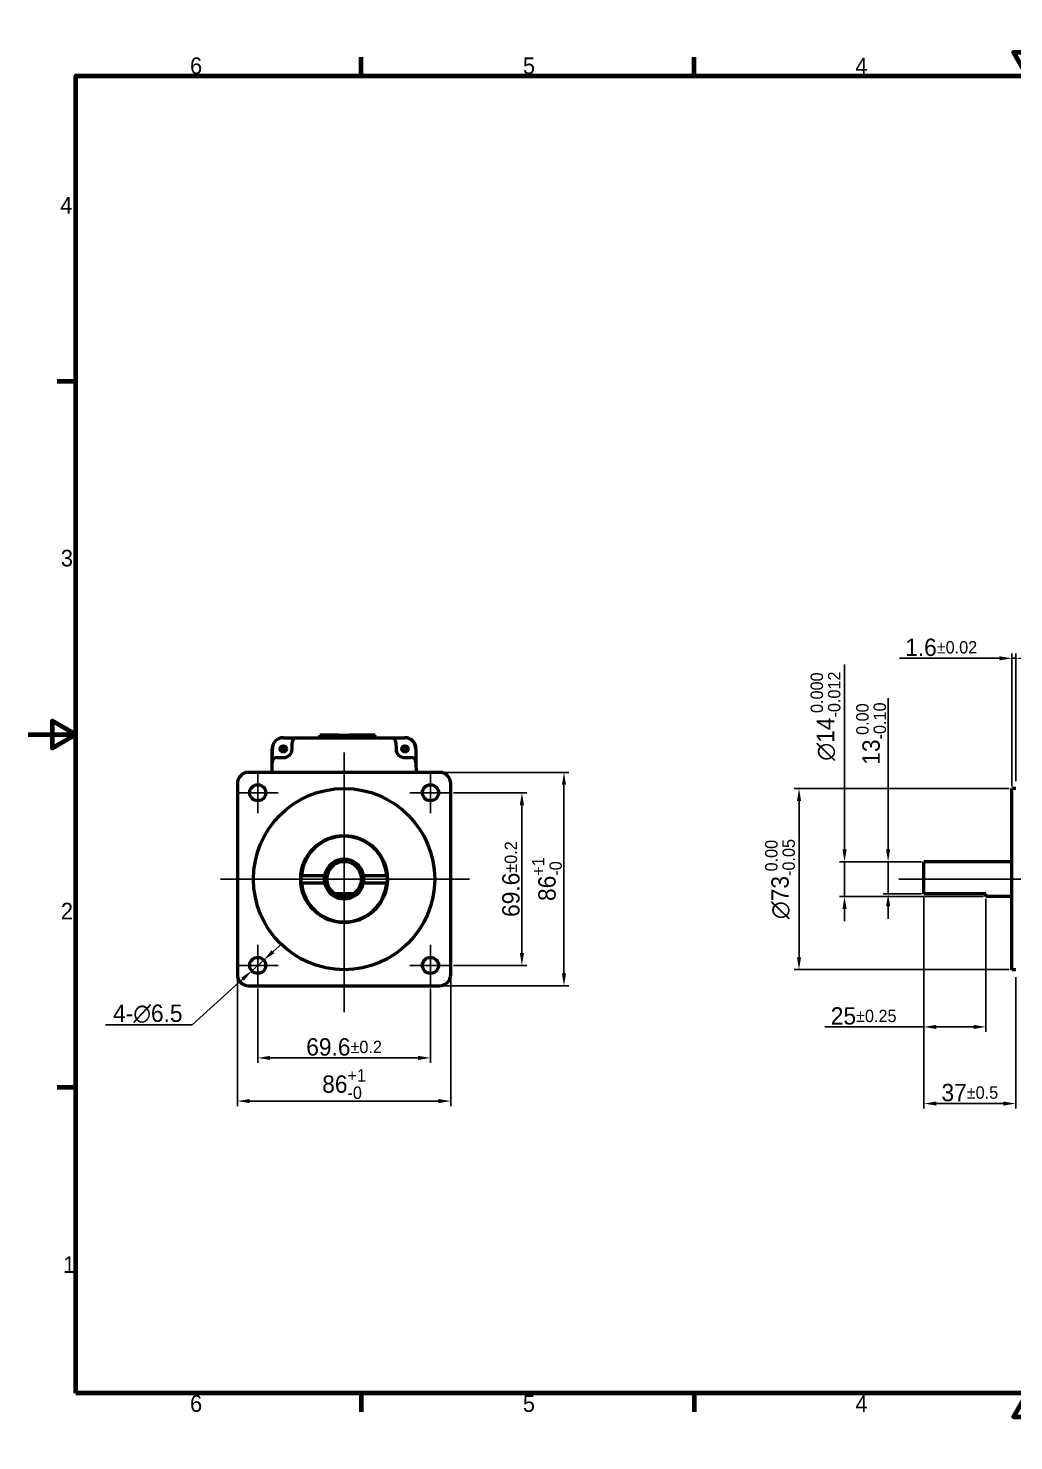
# Model space of a CAD drawing. Header units: millimetres. Extents: x 872 to 2958, y -144 to 589.
# Drawn here: x 872 to 1269, y 19 to 589 of the extents above; entities that cross this region are included whole.
import ezdxf

# ---------------------------------------------------------------- set-up
doc = ezdxf.new("R2010")
doc.units = ezdxf.units.MM
doc.header["$LTSCALE"] = 2
doc.layers.get('0').update_dxf_attribs({"lineweight": 25})
for name, color, linetype, lineweight in [('경계(ISO)', 7, 'Continuous', 70), ('외형선(ISO)', 7, 'Continuous', 50), ('중심 표식(ISO)', 7, 'Continuous', 25), ('중심선(ISO)', 7, 'Continuous', 25), ('치수(ISO)', 7, 'Continuous', 25)]:
    doc.layers.add(name, color=color, linetype=linetype, lineweight=lineweight)
doc.styles.get("Standard").update_dxf_attribs({"font": ''})
doc.styles.add('레이블 텍스트 (ISO)', font='')
doc.styles.get('Standard').set_extended_font_data('Gulim')
doc.styles.get('레이블 텍스트 (ISO)').set_extended_font_data('Gulim')
doc.dimstyles.new('기본값 (ISO)', dxfattribs={"dimscale": 2, "dimtxt": 3.5, "dimasz": 2.5, "dimexe": 1, "dimexo": 0.5, "dimgap": 0.4, "dimtad": 1, "dimdsep": 46, "dimtxsty": '레이블 텍스트 (ISO)', "dimcen": 0.09, "dimdle": 10, "dimclrd": 256, "dimclre": 256, "dimclrt": 6, "dimazin": 2, "dimtfac": 0.714286, "dimtmove": 0, "dimatfit": 3, "dimfxl": 1, "dimtolj": 1, "dimtzin": 0, "dimlwd": -1, "dimlwe": -1, "dimarcsym": 0})

# ---------------------------------------------------------------- blocks, each defined once
blk = doc.blocks.new('*D12')
at = {"layer": 'Defpoints', "color": 0}
for p in [(1233.27, 239.65), (1258.27, 238.65), (1258.27, 186.06)]:
    blk.add_point(p, dxfattribs=at)
at = {"layer": '치수(ISO)'}
for p, q in [((1233.27, 238.65), (1233.27, 184.06)), ((1258.27, 237.65), (1258.27, 184.06)), ((1233.27, 186.06), (1193.34, 186.06)), ((1238.27, 186.06), (1253.27, 186.06))]:
    blk.add_line(p, q, dxfattribs=at)
for points in [[(1238.27, 186.9), (1238.27, 185.23), (1233.27, 186.06)], [(1253.27, 185.23), (1253.27, 186.9), (1258.27, 186.06)]]:
    blk.add_solid(points, dxfattribs=at)
at = {"layer": '치수(ISO)', "color": 0, "insert": (1208.98, 190.45), "char_height": 7, "attachment_point": 5, "style": '레이블 텍스트 (ISO)'}
blk.add_mtext('\\A1;25{\\H5.000000;%%p0.25}', dxfattribs=at)
blk = doc.blocks.new('*D13')
at = {"layer": 'Defpoints', "color": 0}
for p in [(956.58, 207.15), (1042.58, 207.15), (956.58, 156.16)]:
    blk.add_point(p, dxfattribs=at)
at = {"layer": '치수(ISO)'}
for p, q in [((956.58, 206.15), (956.58, 154.16)), ((1042.58, 206.15), (1042.58, 154.16)), ((1037.58, 156.16), (961.58, 156.16))]:
    blk.add_line(p, q, dxfattribs=at)
for points in [[(961.58, 157), (961.58, 155.33), (956.58, 156.16)], [(1037.58, 155.33), (1037.58, 157), (1042.58, 156.16)]]:
    blk.add_solid(points, dxfattribs=at)
at = {"layer": '치수(ISO)', "color": 0, "insert": (999.58, 163.01), "char_height": 7, "attachment_point": 5, "style": '레이블 텍스트 (ISO)'}
blk.add_mtext('\\A1;86{\\H5.000000;\\S+1^ -0;}', dxfattribs=at)
blk = doc.blocks.new('*D14')
at = {"layer": 'Defpoints', "color": 0}
for p in [(1201.27, 252.65), (1233.27, 252.65), (1258.27, 238.65)]:
    blk.add_point(p, dxfattribs=at)
at = {"layer": '치수(ISO)'}
for p, q in [((1201.27, 257.65), (1201.27, 332.17)), ((1232.27, 252.65), (1199.27, 252.65)), ((1201.27, 238.65), (1201.27, 252.65)), ((1257.27, 238.65), (1199.27, 238.65)), ((1201.27, 233.65), (1201.27, 228.65))]:
    blk.add_line(p, q, dxfattribs=at)
for points in [[(1200.43, 257.65), (1202.1, 257.65), (1201.27, 252.65)], [(1202.1, 233.65), (1200.43, 233.65), (1201.27, 238.65)]]:
    blk.add_solid(points, dxfattribs=at)
at = {"layer": '치수(ISO)', "color": 0, "insert": (1193.6, 311.34), "char_height": 7, "attachment_point": 5, "rotation": 90, "style": '레이블 텍스트 (ISO)'}
blk.add_mtext('\\A1;{\\fAIGDT|b0|i0;\\ln}\\fGulim|b0|i0;14{\\H5.000000;\\S 0.000^ -0.012;}', dxfattribs=at)
blk = doc.blocks.new('*D16')
at = {"layer": 'Defpoints', "color": 0}
for p in [(964.78, 202.6), (1034.38, 202.6), (1034.38, 173.56)]:
    blk.add_point(p, dxfattribs=at)
at = {"layer": '치수(ISO)'}
for p, q in [((964.78, 201.6), (964.78, 171.56)), ((1034.38, 201.6), (1034.38, 171.56)), ((969.78, 173.56), (1029.38, 173.56))]:
    blk.add_line(p, q, dxfattribs=at)
for points in [[(969.78, 174.4), (969.78, 172.73), (964.78, 173.56)], [(1029.38, 172.73), (1029.38, 174.4), (1034.38, 173.56)]]:
    blk.add_solid(points, dxfattribs=at)
at = {"layer": '치수(ISO)', "color": 0, "insert": (999.58, 177.95), "char_height": 7, "attachment_point": 5, "style": '레이블 텍스트 (ISO)'}
blk.add_mtext('\\A1;69.6{\\H5.000000;%%p0.2}', dxfattribs=at)
blk = doc.blocks.new('*D17')
at = {"layer": 'Defpoints', "color": 0}
for p in [(1042.63, 280.45), (1042.63, 210.85), (1071.23, 210.85)]:
    blk.add_point(p, dxfattribs=at)
at = {"layer": '치수(ISO)'}
for p, q in [((1043.63, 280.45), (1073.23, 280.45)), ((1071.23, 275.45), (1071.23, 215.85)), ((1043.63, 210.85), (1073.23, 210.85))]:
    blk.add_line(p, q, dxfattribs=at)
for points in [[(1072.07, 275.45), (1070.4, 275.45), (1071.23, 280.45)], [(1070.4, 215.85), (1072.07, 215.85), (1071.23, 210.85)]]:
    blk.add_solid(points, dxfattribs=at)
at = {"layer": '치수(ISO)', "color": 0, "insert": (1066.84, 245.65), "char_height": 7, "attachment_point": 5, "rotation": 90, "style": '레이블 텍스트 (ISO)'}
blk.add_mtext('\\A1;69.6{\\H5.000000;%%p0.2}', dxfattribs=at)
blk = doc.blocks.new('*D18')
at = {"layer": 'Defpoints', "color": 0}
for p in [(1038.08, 288.65), (1038.08, 202.65), (1088.19, 202.65)]:
    blk.add_point(p, dxfattribs=at)
at = {"layer": '치수(ISO)'}
for p, q in [((1039.08, 288.65), (1090.19, 288.65)), ((1088.19, 283.65), (1088.19, 207.65)), ((1039.08, 202.65), (1090.19, 202.65))]:
    blk.add_line(p, q, dxfattribs=at)
for points in [[(1089.03, 283.65), (1087.36, 283.65), (1088.19, 288.65)], [(1087.36, 207.65), (1089.03, 207.65), (1088.19, 202.65)]]:
    blk.add_solid(points, dxfattribs=at)
at = {"layer": '치수(ISO)', "color": 0, "insert": (1081.34, 245.65), "char_height": 7, "attachment_point": 5, "rotation": 90, "style": '레이블 텍스트 (ISO)'}
blk.add_mtext('\\A1;86{\\H5.000000;\\S+1^ -0;}', dxfattribs=at)
blk = doc.blocks.new('*D19')
at = {"layer": 'Defpoints', "color": 0}
for p in [(1268.67, 282.16), (1182.92, 209.14), (1268.67, 209.14)]:
    blk.add_point(p, dxfattribs=at)
at = {"layer": '치수(ISO)'}
for p, q in [((1267.67, 282.16), (1180.92, 282.16)), ((1182.92, 277.16), (1182.92, 214.14)), ((1267.67, 209.14), (1180.92, 209.14))]:
    blk.add_line(p, q, dxfattribs=at)
for points in [[(1183.76, 277.16), (1182.09, 277.16), (1182.92, 282.16)], [(1182.09, 214.14), (1183.76, 214.14), (1182.92, 209.14)]]:
    blk.add_solid(points, dxfattribs=at)
at = {"layer": '치수(ISO)', "color": 0, "insert": (1175.26, 245.65), "char_height": 7, "attachment_point": 5, "rotation": 90, "style": '레이블 텍스트 (ISO)'}
blk.add_mtext('\\A1;{\\fAIGDT|b0|i0;\\ln}\\fGulim|b0|i0;73{\\H5.000000;\\S 0.00^ -0.05;}', dxfattribs=at)
blk = doc.blocks.new('*D20')
at = {"layer": 'Defpoints', "color": 0}
for p in [(1233.27, 252.65), (1218.83, 239.65), (1233.27, 239.65)]:
    blk.add_point(p, dxfattribs=at)
at = {"layer": '치수(ISO)'}
for p, q in [((1218.83, 257.65), (1218.83, 318.57)), ((1232.27, 252.65), (1216.83, 252.65)), ((1218.83, 252.65), (1218.83, 239.65)), ((1232.27, 239.65), (1216.83, 239.65)), ((1218.83, 234.65), (1218.83, 229.65))]:
    blk.add_line(p, q, dxfattribs=at)
for points in [[(1218, 257.65), (1219.66, 257.65), (1218.83, 252.65)], [(1219.66, 234.65), (1218, 234.65), (1218.83, 239.65)]]:
    blk.add_solid(points, dxfattribs=at)
at = {"layer": '치수(ISO)', "color": 0, "insert": (1211.97, 304.31), "char_height": 7, "attachment_point": 5, "rotation": 90, "style": '레이블 텍스트 (ISO)'}
blk.add_mtext('\\A1;13{\\H5.000000;\\S 0.00^ -0.10;}', dxfattribs=at)
blk = doc.blocks.new('*D21')
at = {"layer": 'Defpoints', "color": 0}
for p in [(1270.27, 334.65), (1268.67, 282.16), (1270.27, 284.15)]:
    blk.add_point(p, dxfattribs=at)
at = {"layer": '치수(ISO)'}
for p, q in [((1268.67, 283.16), (1268.67, 336.65)), ((1270.27, 285.15), (1270.27, 336.65)), ((1263.67, 334.65), (1223.36, 334.65)), ((1268.67, 334.65), (1270.27, 334.65)), ((1275.27, 334.65), (1280.27, 334.65))]:
    blk.add_line(p, q, dxfattribs=at)
for points in [[(1263.67, 333.82), (1263.67, 335.48), (1268.67, 334.65)], [(1275.27, 335.48), (1275.27, 333.82), (1270.27, 334.65)]]:
    blk.add_solid(points, dxfattribs=at)
at = {"layer": '치수(ISO)', "color": 0, "insert": (1240.22, 339.05), "char_height": 7, "attachment_point": 5, "style": '레이블 텍스트 (ISO)'}
blk.add_mtext('\\A1;1.6{\\H5.000000;%%p0.02}', dxfattribs=at)
blk = doc.blocks.new('*D24')
at = {"layer": 'Defpoints', "color": 0}
for p in [(1233.27, 239.65), (1270.27, 207.15), (1270.27, 155.17)]:
    blk.add_point(p, dxfattribs=at)
at = {"layer": '치수(ISO)'}
for p, q in [((1233.27, 238.65), (1233.27, 153.17)), ((1270.27, 206.15), (1270.27, 153.17)), ((1238.27, 155.17), (1265.27, 155.17))]:
    blk.add_line(p, q, dxfattribs=at)
for points in [[(1238.27, 156), (1238.27, 154.33), (1233.27, 155.17)], [(1265.27, 154.33), (1265.27, 156), (1270.27, 155.17)]]:
    blk.add_solid(points, dxfattribs=at)
at = {"layer": '치수(ISO)', "color": 0, "insert": (1251.77, 159.56), "char_height": 7, "attachment_point": 5, "style": '레이블 텍스트 (ISO)'}
blk.add_mtext('\\A1;37{\\H5.000000;%%p0.5}', dxfattribs=at)
blk = doc.blocks.new('*D25')
at = {"layer": 'Defpoints', "color": 0}
for p in [(967.19, 213.03), (962.36, 208.67)]:
    blk.add_point(p, dxfattribs=at)
at = {"layer": '치수(ISO)'}
for p, q in [((970.9, 216.38), (974.61, 219.73)), ((967.19, 213.03), (962.36, 208.67)), ((958.65, 205.33), (938.28, 186.95)), ((903.47, 186.95), (938.28, 186.95))]:
    blk.add_line(p, q, dxfattribs=at)
for points in [[(970.34, 217), (971.46, 215.76), (967.19, 213.03)], [(959.21, 204.71), (958.09, 205.94), (962.36, 208.67)]]:
    blk.add_solid(points, dxfattribs=at)
at = {"layer": '치수(ISO)', "color": 0, "insert": (920.48, 191.35), "char_height": 7, "attachment_point": 5, "style": '레이블 텍스트 (ISO)'}
blk.add_mtext('\\A1;\\fGulim|b0|i0;4-∅6.5', dxfattribs=at)
blk = doc.blocks.new('경계 Default Border')
at = {"layer": '경계(ISO)'}
for p, q in [((70, 287), (70, 290.9)), ((140, 287), (140, 290.9)), ((280, 287), (280, 290.9)), ((350, 287), (350, 290.9)), ((10, 222.75), (6.1, 222.75)), ((410, 222.75), (413.9, 222.75)), ((10, 74.25), (6.1, 74.25)), ((410, 74.25), (413.9, 74.25)), ((70, 10), (70, 6.1)), ((140, 10), (140, 6.1)), ((280, 10), (280, 6.1)), ((350, 10), (350, 6.1))]:
    blk.add_line(p, q, dxfattribs=at)
at = {"layer": '경계(ISO)', "flags": 128}
for points in [[(210, 297), (210, 287), (207.11, 292), (212.89, 292), (210, 287)], [(10, 10), (10, 287), (410, 287), (410, 10), (10, 10)], [(0, 148.5), (10, 148.5), (5, 151.39), (5, 145.61), (10, 148.5)], [(420, 148.5), (410, 148.5), (415, 151.39), (415, 145.61), (410, 148.5)], [(210, 0), (210, 10), (207.11, 5), (212.89, 5), (210, 10)]]:
    blk.add_lwpolyline(points, dxfattribs=at)
at = {"layer": '경계(ISO)', "char_height": 3.5, "attachment_point": 7}
for s, insert in [('6', (34.01, 287.32)), ('5', (103.98, 287.32)), ('4', (173.88, 287.32)), ('3', (244.01, 287.32)), ('2', (314.01, 287.4)), ('1', (384.47, 287.31)), ('4', (6.73, 258.04)), ('4', (411.03, 258.04)), ('3', (6.86, 183.79)), ('3', (411.16, 183.79)), ('2', (6.86, 109.62)), ('2', (411.16, 109.62)), ('1', (7.32, 35.29)), ('1', (411.62, 35.29)), ('6', (34.01, 6.02)), ('5', (103.98, 6.02)), ('4', (173.88, 6.02)), ('3', (244.01, 6.02)), ('2', (314.01, 6.1)), ('1', (384.47, 6.01))]:
    blk.add_mtext(s, dxfattribs=dict(at, insert=insert))

msp = doc.modelspace()

# ---------------------------------------------------------------- linework, layer by layer
at = {"layer": '외형선(ISO)', "color": 0}
for p, q in [((975.1193, 302.6517), (975.1589, 302.6517)), ((975.1589, 302.6517), (980.6809, 302.6517)), ((980.6809, 302.6517), (1018.4708, 302.6517)), ((989.7894, 302.6517), (989.8069, 303.6517)), ((997.4938, 303.6517), (989.8069, 303.6517)), ((997.4938, 303.6517), (1001.6579, 303.6517)), ((997.5027, 302.6517), (997.4938, 303.6517)), ((1012.0569, 303.6517), (1001.6579, 303.6517)), ((1012.0743, 302.6517), (1012.0569, 303.6517)), ((1018.4708, 302.6517), (1023.9928, 302.6517)), ((1023.9928, 302.6517), (1024.0324, 302.6517)), ((970.6109, 292.6692), (970.6591, 298.191)), ((970.6195, 293.6517), (970.6195, 298.1519)), ((978.6359, 298.0906), (978.6812, 300.6866)), ((1020.4705, 300.6866), (1020.5158, 298.0906)), ((1028.4926, 298.191), (1028.5408, 292.6692)), ((1028.5322, 298.1519), (1028.5322, 293.6517)), ((970.5758, 288.6517), (970.6109, 292.6692)), ((972.6108, 294.6517), (975.1364, 294.6517)), ((1024.0153, 294.6517), (1026.5409, 294.6517)), ((1028.5408, 292.6692), (1028.5758, 288.6517)), ((1038.0758, 288.6517), (961.0758, 288.6517)), ((956.5758, 284.1517), (956.5758, 207.1517)), ((1042.5758, 207.1517), (1042.5758, 284.1517)), ((1268.668, 209.1392), (1268.668, 282.1642)), ((1270.268, 282.1642), (1268.668, 282.1642)), ((1233.268, 239.6517), (1233.268, 252.6517)), ((1268.668, 252.6517), (1233.268, 252.6517)), ((982.3912, 247.1517), (982.1904, 247.1517)), ((982.3912, 247.1517), (991.7177, 247.1517)), ((1007.434, 247.1517), (1016.7605, 247.1517)), ((1016.9613, 247.1517), (1016.7605, 247.1517)), ((982.1904, 244.1517), (982.3912, 244.1517)), ((982.3912, 244.1517), (991.7177, 244.1517)), ((1003.1814, 239.6517), (995.9703, 239.6517)), ((1007.434, 244.1517), (1016.7605, 244.1517)), ((1016.7605, 244.1517), (1016.9613, 244.1517)), ((1258.268, 239.6517), (1233.268, 239.6517)), ((1258.268, 238.6517), (1258.268, 239.6517)), ((1268.668, 238.6517), (1258.268, 238.6517)), ((1270.268, 209.1392), (1268.668, 209.1392)), ((961.0758, 202.6517), (1038.0758, 202.6517))]:
    msp.add_line(p, q, dxfattribs=at)
for centre, radius in [((975.0758, 298.1517), 1.25), ((975.0758, 298.1517), 0.8373), ((975.0758, 298.1517), 0.75), ((1024.0758, 298.1517), 1.25), ((1024.0758, 298.1517), 0.8373), ((1024.0758, 298.1517), 0.75), ((964.7758, 280.4517), 3.25), ((999.5758, 245.6517), 36.5125), ((1034.3758, 280.4517), 3.25), ((999.5758, 245.6517), 17.5), ((964.7758, 210.8517), 3.25), ((1034.3758, 210.8517), 3.25)]:
    msp.add_circle(centre, radius, dxfattribs=at)
for centre, radius, start, end in [((975.1589, 298.1517), 4.5, 90, 179.5), ((980.6809, 300.6517), 2, 90, 179), ((1018.4708, 300.6517), 2, 1, 90), ((1023.9928, 298.1517), 4.5, 0.5, 90), ((975.1364, 298.1517), 3.5, 270, 359), ((1024.0153, 298.1517), 3.5, 181, 270), ((972.6108, 292.6517), 2, 90, 179.5), ((1026.5409, 292.6517), 2, 0.5, 90), ((961.0758, 284.1517), 4.5, 90, 180), ((1038.0758, 284.1517), 4.5, 0, 90), ((999.5758, 245.6517), 17.45, 4.931224, 175.068776), ((999.5758, 245.6517), 17.25, 4.988542, 175.011458), ((990.5758, 260.6517), 1.25, 212.68359, 214.976102), ((990.5758, 260.6517), 1.25, 26.951411, 29.243923), ((1008.5758, 260.6517), 1.25, 150.756077, 153.048589), ((1008.5758, 260.6517), 1.25, 325.023898, 327.31641), ((999.5758, 245.6517), 8, 10.806923, 169.193077), ((999.5758, 245.6517), 7, 301.002719, 238.997281), ((999.5758, 245.6517), 17.45, 175.068776, 184.931224), ((999.5758, 245.6517), 8, 169.193077, 190.806923), ((999.5758, 245.6517), 8, 349.193077, 10.806923), ((999.5758, 245.6517), 17.45, 355.068776, 4.931224), ((999.5758, 245.6517), 17.45, 184.931224, 355.068776), ((999.5758, 245.6517), 17.25, 184.988542, 355.011458), ((999.5758, 245.6517), 8, 190.806923, 349.193077), ((999.5758, 245.6517), 7, 238.997281, 301.002719), ((990.5758, 230.6517), 1.25, 145.023898, 147.31641), ((990.5758, 230.6517), 1.25, 330.756077, 333.048589), ((1008.5758, 230.6517), 1.25, 206.951411, 209.243923), ((1008.5758, 230.6517), 1.25, 32.68359, 34.976102), ((961.0758, 207.1517), 4.5, 180, 270), ((1038.0758, 207.1517), 4.5, 270, 0)]:
    msp.add_arc(centre, radius, start, end, dxfattribs=at)
for centre, major_axis in [((975.1196, 298.1515), (-3.1822, 3.1822)), ((1024.032, 298.1515), (3.1822, 3.1822))]:
    msp.add_ellipse(centre, major_axis=major_axis, ratio=0.99992385, start_param=5.49782522, end_param=7.06854539, dxfattribs=at)
msp.add_open_spline([(1001.6472, 302.6517), (1001.6525, 303.1523), (1001.6579, 303.6517)], degree=2, dxfattribs=at)
at = {"layer": '중심 표식(ISO)', "color": 0}
for p, q in [((999.5758, 296.6963), (999.5758, 192.0674)), ((964.7758, 288.7017), (964.7758, 272.2017)), ((1034.3758, 288.7017), (1034.3758, 272.2017)), ((973.0258, 280.4517), (956.5258, 280.4517)), ((1042.6258, 280.4517), (1026.1258, 280.4517)), ((1050.1666, 245.6517), (949.7935, 245.6517)), ((964.7758, 219.1017), (964.7758, 202.6017)), ((1034.3758, 219.1017), (1034.3758, 202.6017)), ((973.0258, 210.8517), (956.5258, 210.8517)), ((1042.6258, 210.8517), (1026.1258, 210.8517))]:
    msp.add_line(p, q, dxfattribs=at)
at = {"layer": '중심선(ISO)', "color": 0}
msp.add_line((1375.4918, 245.6517), (1223.1382, 245.6517), dxfattribs=at)

# ---------------------------------------------------------------- block references
at = {"color": 0, "xscale": 1.9171971, "yscale": 1.9171971, "zscale": 1.9171971}
msp.add_blockref('경계 Default Border', (872.2858, 19.2362), dxfattribs=at)

# ---------------------------------------------------------------- dimensions: what is measured, and where the dimension line sits
at = {"layer": '치수(ISO)', "color": 0}
for base, p1, p2, angle, override, picture, middle in [((1270.268, 334.6486), (1268.668, 282.1642), (1270.268, 284.1517), 180, {"dimgap": 0.4, "dimdec": 2, "dimclrt": 0, "dimtol": 1, "dimlim": 0, "dimtp": 0.02, "dimtm": 0.02, "dimtdec": 2, "dimtofl": 1, "dimatfit": 1}, '*D21', (1240.2235, 334.6486)), ((1218.8285, 239.6517), (1233.268, 252.6517), (1233.268, 239.6517), 90, {"dimgap": 0.4, "dimdec": 2, "dimclrt": 0, "dimtol": 1, "dimlim": 0, "dimtp": 0, "dimtm": 0.1, "dimtdec": 2, "dimtofl": 1, "dimatfit": 1}, '*D20', (1218.8285, 304.3144)), ((1088.1939, 202.6517), (1038.0758, 288.6517), (1038.0758, 202.6517), 90, {"dimgap": 0.4, "dimdec": 2, "dimclrt": 0, "dimtol": 1, "dimlim": 0, "dimtp": 1, "dimtm": 1e-09, "dimtdec": 0, "dimtofl": 0, "dimatfit": 1}, '*D18', (1088.1939, 245.6517)), ((1071.233, 210.8517), (1042.6258, 280.4517), (1042.6258, 210.8517), 90, {"dimgap": 0.4, "dimdec": 2, "dimclrt": 0, "dimtol": 1, "dimlim": 0, "dimtp": 0.2, "dimtm": 0.2, "dimtdec": 1, "dimtofl": 0, "dimatfit": 1}, '*D17', (1071.233, 245.6517)), ((1270.268, 155.1657), (1233.268, 239.6517), (1270.268, 207.1517), 180, {"dimgap": 0.4, "dimdec": 2, "dimclrt": 0, "dimtol": 1, "dimlim": 0, "dimtp": 0.5, "dimtm": 0.5, "dimtdec": 1, "dimtofl": 0, "dimatfit": 1}, '*D24', (1251.768, 155.1657)), ((956.5758, 156.1631), (1042.5758, 207.1517), (956.5758, 207.1517), 180, {"dimgap": 0.4, "dimdec": 2, "dimclrt": 0, "dimtol": 1, "dimlim": 0, "dimtp": 1, "dimtm": 1e-09, "dimtdec": 0, "dimtofl": 0, "dimatfit": 1}, '*D13', (999.5758, 156.1631)), ((1034.3758, 173.5646), (964.7758, 202.6017), (1034.3758, 202.6017), 180, {"dimgap": 0.4, "dimdec": 2, "dimclrt": 0, "dimtol": 1, "dimlim": 0, "dimtp": 0.2, "dimtm": 0.2, "dimtdec": 1, "dimtofl": 0, "dimatfit": 1}, '*D16', (999.5758, 173.5646))]:
    dim = msp.add_linear_dim(base=base, p1=p1, p2=p2, angle=angle, dimstyle='기본값 (ISO)', override=override, dxfattribs=at)
    dim.commit()
    dim.dimension.update_dxf_attribs({"geometry": picture, "text_midpoint": middle, "dimtype": 160})
for base, p1, p2, angle, override, picture, middle in [((1201.268, 252.6517), (1258.268, 238.6517), (1233.268, 252.6517), 270, {"dimgap": 0.4, "dimdec": 2, "dimclrt": 0, "dimtol": 1, "dimlim": 0, "dimtp": 0, "dimtm": 0.012, "dimtdec": 3, "dimtofl": 1, "dimatfit": 1}, '*D14', (1201.268, 311.336)), ((1182.9249, 209.1392), (1268.668, 282.1642), (1268.668, 209.1392), 90, {"dimgap": 0.4, "dimdec": 0, "dimclrt": 0, "dimtol": 1, "dimlim": 0, "dimtp": 0, "dimtm": 0.05, "dimtdec": 2, "dimtofl": 0, "dimatfit": 1}, '*D19', (1182.9249, 245.6517))]:
    dim = msp.add_linear_dim(base=base, p1=p1, p2=p2, angle=angle, text='{\\fAIGDT|b0|i0;\\ln}\\fGulim|b0|i0;<>', dimstyle='기본값 (ISO)', override=override, dxfattribs=at)
    dim.commit()
    dim.dimension.update_dxf_attribs({"geometry": picture, "text_midpoint": middle, "dimtype": 160})
dim = msp.add_linear_dim(base=(1258.268, 186.0639), p1=(1233.268, 239.6517), p2=(1258.268, 238.6517), dimstyle='기본값 (ISO)', override={"dimgap": 0.4, "dimdec": 2, "dimclrt": 0, "dimtol": 1, "dimlim": 0, "dimtp": 0.25, "dimtm": 0.25, "dimtdec": 2, "dimtofl": 0, "dimatfit": 2}, dxfattribs=at)
dim.commit()
dim.dimension.update_dxf_attribs({"geometry": '*D12', "text_midpoint": (1208.9808, 186.0639), "dimtype": 160})
dim = msp.add_diameter_dim_2p(p1=(967.1892, 213.0284), p2=(962.3625, 208.675), text='\\fGulim|b0|i0;4-<>', dimstyle='기본값 (ISO)', override={"dimgap": 0.4, "dimtih": 1, "dimtoh": 1, "dimdec": 2, "dimlfac": 1, "dimclrt": 0, "dimtol": 0, "dimlim": 0, "dimtp": 0, "dimtm": 0, "dimtdec": 2, "dimatfit": 2}, dxfattribs=at)
dim.commit()
dim.dimension.update_dxf_attribs({"geometry": '*D25', "text_midpoint": (920.4777, 186.9548), "dimtype": 163})

doc.saveas('drawing.dxf')
